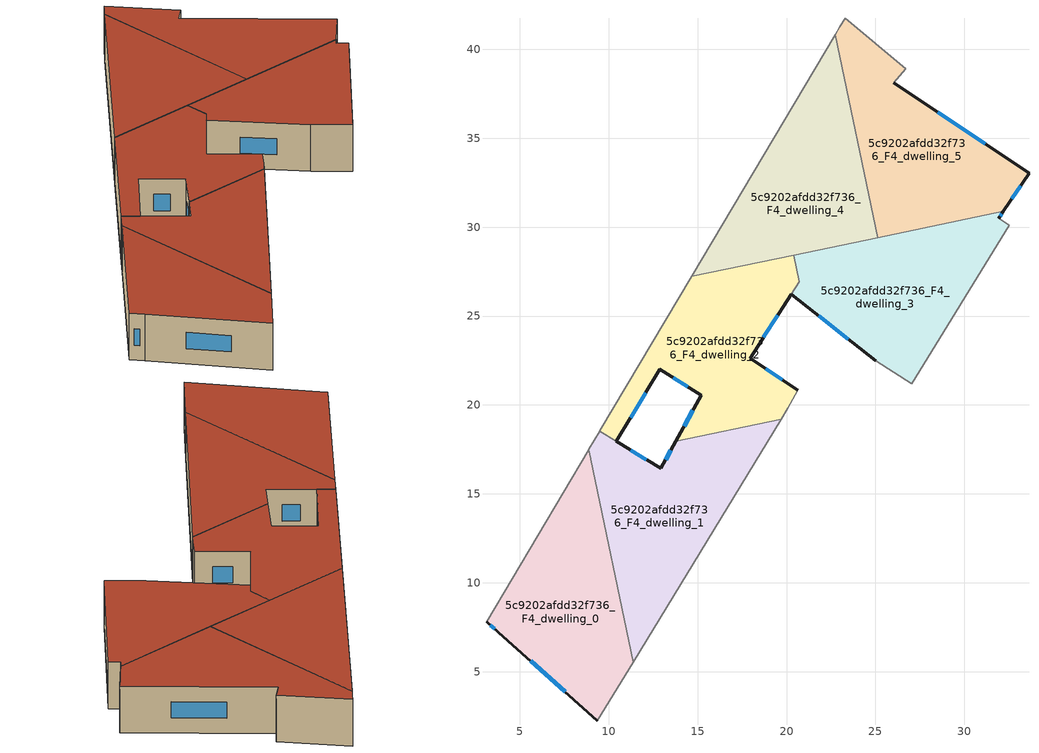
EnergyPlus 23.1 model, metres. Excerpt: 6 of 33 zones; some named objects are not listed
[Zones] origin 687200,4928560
5c9202afdd32f736_F4_dwelling_0
 floor to 5c9202afdd32f736_F3_dwelling_0 (EU_floor_Construction): 8.99,16.97 11.38,5.54 9.37,2.26 3.8,7.23 3.13,7.82 8.88,17.5 z12
 wall outside (EU_wall_Construction): 3.13,7.82 3.8,7.23 9.37,2.26 z12:15
 wall adiabatic (EU_wall_Construction): 8.88,17.5 3.13,7.82 / 9.37,2.26 11.38,5.54 z12:15
 wall to 5c9202afdd32f736_F4_dwelling_1 (EU_wall_Construction): 8.99,16.97 8.88,17.5 / 11.38,5.54 8.99,16.96 z12:15
 window (EU_Window_Construction): 5.61,5.61 7.56,3.87 / 3.35,7.62 3.58,7.42 z12.98:14.02
 roof outside (EU_roof_Construction): 9.37,2.26 11.38,5.54 8.99,16.97 8.88,17.5 3.13,7.82 3.8,7.23 z15
5c9202afdd32f736_F4_dwelling_1
 floor to 5c9202afdd32f736_F3_dwelling_1 (EU_floor_Construction): 19.7,19.2 11.38,5.54 8.99,16.96 8.89,17.5 9.5,18.54 12.93,16.43 13.78,17.96 z12
 wall outside (EU_wall_Construction): 13.78,17.96 12.93,16.43 10.43,17.97 z12:15
 wall adiabatic (EU_wall_Construction): 9.5,18.54 8.89,17.5 / 11.38,5.54 19.7,19.2 z12:15
 wall to 5c9202afdd32f736_F4_dwelling_2 (EU_wall_Construction): 19.7,19.2 13.78,17.96 / 10.43,17.97 9.5,18.54 z12:15
 window (EU_Window_Construction): 13.5,17.47 13.21,16.93 / 12.12,16.93 11.24,17.47 z12.98:14.02
 roof outside (EU_roof_Construction): 11.38,5.54 19.7,19.2 13.78,17.96 12.93,16.43 9.5,18.54 8.89,17.5 8.99,16.96 z15
5c9202afdd32f736_F4_dwelling_2
 floor to 5c9202afdd32f736_F3_dwelling_2 (EU_floor_Construction): 20.39,28.43 20.71,26.92 17.95,22.62 20.63,20.83 20.07,19.82 19.7,19.2 13.78,17.96 15.2,20.54 12.88,22 10.43,17.96 9.5,18.54 14.67,27.24 z12
 wall outside (EU_wall_Construction): 20.63,20.83 17.95,22.62 20.26,26.22 / 10.43,17.96 12.88,22 15.2,20.54 13.78,17.96 z12:15
 wall adiabatic (EU_wall_Construction): 14.67,27.24 9.5,18.54 / 19.7,19.2 20.07,19.82 20.63,20.83 z12:15
 wall to 5c9202afdd32f736_F4_dwelling_4 (EU_wall_Construction): 20.39,28.43 14.67,27.24 z12:15
 wall to 5c9202afdd32f736_F4_dwelling_3 (EU_wall_Construction): 20.71,26.93 20.39,28.43 / 20.26,26.22 20.71,26.92 z12:15
 window (EU_Window_Construction): 19.76,21.42 18.82,22.04 / 14.74,19.71 14.24,18.8 / 13.64,21.52 14.45,21.02 / 11.23,19.28 12.08,20.68 / 18.7,23.8 19.51,25.05 z12.98:14.02
 roof outside (EU_roof_Construction): 19.7,19.2 20.07,19.82 20.63,20.83 17.95,22.62 20.71,26.92 20.39,28.43 14.67,27.24 9.5,18.54 10.43,17.96 12.88,22 15.2,20.54 13.78,17.96 z15
5c9202afdd32f736_F4_dwelling_3
 floor to 5c9202afdd32f736_F3_dwelling_3 (EU_floor_Construction): 32.2,30.89 31.93,30.49 32.52,30.11 27.05,21.2 25.01,22.47 20.26,26.22 20.71,26.92 20.39,28.43 z12
 wall outside (EU_wall_Construction): 20.26,26.22 25.01,22.47 / 31.93,30.49 32.2,30.89 z12:15
 wall adiabatic (EU_wall_Construction): 25.01,22.47 27.05,21.2 32.52,30.11 31.93,30.49 z12:15
 wall to 5c9202afdd32f736_F4_dwelling_5 (EU_wall_Construction): 32.2,30.89 25.11,29.41 z12:15
 wall to 5c9202afdd32f736_F4_dwelling_4 (EU_wall_Construction): 25.11,29.41 20.39,28.43 z12:15
 window (EU_Window_Construction): 21.81,25.01 23.47,23.69 / 32.02,30.62 32.11,30.76 z12.98:14.02
 roof outside (EU_roof_Construction): 27.05,21.2 32.52,30.11 31.93,30.49 32.2,30.89 20.39,28.43 20.71,26.92 20.26,26.22 25.01,22.47 z15
5c9202afdd32f736_F4_dwelling_4
 floor to 5c9202afdd32f736_F3_dwelling_4 (EU_floor_Construction): 22.74,40.81 25.11,29.41 14.67,27.24 z12
 wall to 5c9202afdd32f736_F4_dwelling_5 (EU_wall_Construction): 25.11,29.41 22.74,40.81 z12:15
 wall adiabatic (EU_wall_Construction): 22.74,40.81 14.67,27.24 z12:15
 roof outside (EU_roof_Construction): 25.11,29.41 22.74,40.81 14.67,27.24 z15
5c9202afdd32f736_F4_dwelling_5
 floor to 5c9202afdd32f736_F3_dwelling_5 (EU_floor_Construction): 26.71,38.91 26.04,38.11 33.63,33.03 32.2,30.89 25.11,29.41 22.74,40.81 23,41.25 23.3,41.73 z12
 wall outside (EU_wall_Construction): 32.2,30.89 33.63,33.03 26.04,38.11 z12:15
 wall adiabatic (EU_wall_Construction): 26.04,38.11 26.71,38.91 23.3,41.73 23,41.25 22.74,40.81 z12:15
 window (EU_Window_Construction): 31.16,34.69 28.51,36.46 / 32.66,31.59 33.16,32.34 z12.98:14.02
 roof outside (EU_roof_Construction): 32.2,30.89 33.63,33.03 26.04,38.11 26.71,38.91 23.3,41.73 23,41.25 22.74,40.81 25.11,29.41 z15
[Building]
EU S2 Campaign: North Axis=0; Terrain=City; Solar Distribution=FullExterior
[Site:Location]
Bologna: Latitude=44.5; Longitude=11.25; Time Zone=1; Elevation=37
[SizingPeriod:WeatherFileDays]
AnnualSizingPeriod: Begin Month=1; Begin Day of Month=1; End Month=12; End Day of Month=31; Day of Week for Start Day=Monday; Use Weather File Daylight Saving Period=No; Use Weather File Rain and Snow Indicators=No
[MATERIAL]
EU_InternalMass_Material: Roughness=MediumRough; Thickness=0.1; Conductivity=1; Density=1800; Specific Heat=900; Thermal Absorptance=0.9; Solar Absorptance=0.7; Visible Absorptance=0.7
[MATERIAL:NOMASS] Roughness=MediumRough; Thermal Absorptance=0.9; Solar Absorptance=0.7; Visible Absorptance=0.7
Name | Thermal Resistance
EU_wall_NoMass | 0.905828
EU_roof_NoMass | 0.37593
EU_floor_NoMass | 0.67114
[WINDOWMATERIAL:SIMPLEGLAZINGSYSTEM]
EU_Window_SimpleGlazing: UFactor=4.52486; Solar Heat Gain Coefficient=0.85; Visible Transmittance=0.85
[CONSTRUCTION]
EU_wall_Construction: EU_wall_NoMass
EU_roof_Construction: EU_roof_NoMass
EU_floor_Construction: EU_floor_NoMass
EU_Window_Construction: EU_Window_SimpleGlazing
EU_InternalMass_Construction: EU_InternalMass_Material
[ZONE] Type=1; Multiplier=1; Ceiling Height=autocalculate; Floor Area=autocalculate; Part of Total Floor Area=Yes
Name | Volume
5c9202afdd32f736_F4_dwelling_0 | 186.697
5c9202afdd32f736_F4_dwelling_1 | 192.007
5c9202afdd32f736_F4_dwelling_2 | 179.131
5c9202afdd32f736_F4_dwelling_3 | 187.416
5c9202afdd32f736_F4_dwelling_4 | 186.324
5c9202afdd32f736_F4_dwelling_5 | 186.327
[INTERNALMASS] Construction=EU_InternalMass_Construction
Name | Zone or ZoneList | Surface Area
5c9202afdd32f736_F4_dwelling_0_EU_InternalMass | 5c9202afdd32f736_F4_dwelling_0 | 62.2352
5c9202afdd32f736_F4_dwelling_1_EU_InternalMass | 5c9202afdd32f736_F4_dwelling_1 | 64.0026
5c9202afdd32f736_F4_dwelling_2_EU_InternalMass | 5c9202afdd32f736_F4_dwelling_2 | 59.7085
5c9202afdd32f736_F4_dwelling_3_EU_InternalMass | 5c9202afdd32f736_F4_dwelling_3 | 62.4717
5c9202afdd32f736_F4_dwelling_4_EU_InternalMass | 5c9202afdd32f736_F4_dwelling_4 | 62.105
5c9202afdd32f736_F4_dwelling_5_EU_InternalMass | 5c9202afdd32f736_F4_dwelling_5 | 62.1096
[OTHEREQUIPMENT] Fuel Type=Electricity; Design Level Calculation Method=Watts/Area; Power per Zone Floor Area=1; Fraction Latent=0; Fraction Radiant=0; Fraction Lost=0; Carbon Dioxide Generation Rate=0; EndUse Subcategory=EU_Step8_InternalGains
Name | Zone or ZoneList or Space or SpaceList | Schedule
EU_Step8_InternalGain_5c9202afdd32f736_F4_dwelling_0_f000 | 5c9202afdd32f736_F4_dwelling_0 | EU_Step8_GainSchedule_5c9202afdd32f736_F4_dwelling_0_f000
EU_Step8_InternalGain_5c9202afdd32f736_F4_dwelling_1_f000 | 5c9202afdd32f736_F4_dwelling_1 | EU_Step8_GainSchedule_5c9202afdd32f736_F4_dwelling_1_f000
EU_Step8_InternalGain_5c9202afdd32f736_F4_dwelling_2_f000 | 5c9202afdd32f736_F4_dwelling_2 | EU_Step8_GainSchedule_5c9202afdd32f736_F4_dwelling_2_f000
EU_Step8_InternalGain_5c9202afdd32f736_F4_dwelling_3_f000 | 5c9202afdd32f736_F4_dwelling_3 | EU_Step8_GainSchedule_5c9202afdd32f736_F4_dwelling_3_f000
EU_Step8_InternalGain_5c9202afdd32f736_F4_dwelling_4_f000 | 5c9202afdd32f736_F4_dwelling_4 | EU_Step8_GainSchedule_5c9202afdd32f736_F4_dwelling_4_f000
EU_Step8_InternalGain_5c9202afdd32f736_F4_dwelling_5_f000 | 5c9202afdd32f736_F4_dwelling_5 | EU_Step8_GainSchedule_5c9202afdd32f736_F4_dwelling_5_f000
[ZONEVENTILATION:DESIGNFLOWRATE] Schedule=EU_AlwaysOn; Design Flow Rate Calculation Method=AirChanges/Hour; Air Changes per Hour=0.73129; Ventilation Type=Natural; Fan Pressure Rise=0; Fan Total Efficiency=1; Constant Term Coefficient=1; Temperature Term Coefficient=0; Velocity Term Coefficient=0; Velocity Squared Term Coefficient=0; Minimum Indoor Temperature=-100; Maximum Indoor Temperature=100; Delta Temperature=-100; Minimum Outdoor Temperature=-100; Maximum Outdoor Temperature=100; Maximum Wind Speed=40
Name | Zone or ZoneList or Space or SpaceList
EU_ConstantAir_5c9202afdd32f736_F4_dwelling_0 | 5c9202afdd32f736_F4_dwelling_0
EU_ConstantAir_5c9202afdd32f736_F4_dwelling_1 | 5c9202afdd32f736_F4_dwelling_1
EU_ConstantAir_5c9202afdd32f736_F4_dwelling_2 | 5c9202afdd32f736_F4_dwelling_2
EU_ConstantAir_5c9202afdd32f736_F4_dwelling_3 | 5c9202afdd32f736_F4_dwelling_3
EU_ConstantAir_5c9202afdd32f736_F4_dwelling_4 | 5c9202afdd32f736_F4_dwelling_4
EU_ConstantAir_5c9202afdd32f736_F4_dwelling_5 | 5c9202afdd32f736_F4_dwelling_5
[HVACTEMPLATE:ZONE:IDEALLOADSAIRSYSTEM] System Availability Schedule=EU_AlwaysOn; Maximum Heating Supply Air Temperature=50; Minimum Cooling Supply Air Temperature=13; Maximum Heating Supply Air Humidity Ratio=0.0156; Minimum Cooling Supply Air Humidity Ratio=0.0077; Heating Limit=NoLimit; Cooling Limit=NoLimit; Heating Availability Schedule=EU_AlwaysOn; Cooling Availability Schedule=EU_CoolingOff; Dehumidification Control Type=ConstantSensibleHeatRatio; Cooling Sensible Heat Ratio=0.7; Dehumidification Setpoint=60; Humidification Control Type=None; Humidification Setpoint=30; Outdoor Air Method=None; Outdoor Air Flow Rate per Person=0.00944; Outdoor Air Flow Rate per Zone Floor Area=0; Outdoor Air Flow Rate per Zone=0; Demand Controlled Ventilation Type=None; Outdoor Air Economizer Type=NoEconomizer; Heat Recovery Type=None; Sensible Heat Recovery Effectiveness=0.7; Latent Heat Recovery Effectiveness=0.65
Name | Template Thermostat
5c9202afdd32f736_F4_dwelling_0 | EU_HeatOnly_5c9202afdd32f736_F4_dwelling_0
5c9202afdd32f736_F4_dwelling_1 | EU_HeatOnly_5c9202afdd32f736_F4_dwelling_1
5c9202afdd32f736_F4_dwelling_2 | EU_HeatOnly_5c9202afdd32f736_F4_dwelling_2
5c9202afdd32f736_F4_dwelling_3 | EU_HeatOnly_5c9202afdd32f736_F4_dwelling_3
5c9202afdd32f736_F4_dwelling_4 | EU_HeatOnly_5c9202afdd32f736_F4_dwelling_4
5c9202afdd32f736_F4_dwelling_5 | EU_HeatOnly_5c9202afdd32f736_F4_dwelling_5
[SIZING:ZONE] Zone Cooling Design Supply Air Temperature Input Method=SupplyAirTemperature; Zone Cooling Design Supply Air Temperature=13; Zone Heating Design Supply Air Temperature Input Method=SupplyAirTemperature; Zone Heating Design Supply Air Temperature=50; Zone Cooling Design Supply Air Humidity Ratio=0.008; Zone Heating Design Supply Air Humidity Ratio=0.008; Cooling Design Air Flow Method=DesignDay; Cooling Design Air Flow Rate=0; Cooling Minimum Air Flow per Zone Floor Area=0.000762; Cooling Minimum Air Flow=0; Cooling Minimum Air Flow Fraction=0.2; Heating Design Air Flow Method=DesignDay; Heating Design Air Flow Rate=0; Heating Maximum Air Flow per Zone Floor Area=0.002032; Heating Maximum Air Flow=0.141576; Heating Maximum Air Flow Fraction=0.3; Account for Dedicated Outdoor Air System=No; Dedicated Outdoor Air System Control Strategy=NeutralSupplyAir; Dedicated Outdoor Air Low Setpoint Temperature for Design=autosize; Dedicated Outdoor Air High Setpoint Temperature for Design=autosize; Zone Load Sizing Method=Sensible Load Only No Latent Load; Zone Latent Cooling Design Supply Air Humidity Ratio Input Method=HumidityRatioDifference; Zone Cooling Design Supply Air Humidity Ratio Difference=0.005; Zone Latent Heating Design Supply Air Humidity Ratio Input Method=HumidityRatioDifference; Zone Humidification Design Supply Air Humidity Ratio Difference=0.005
5c9202afdd32f736_F4_dwelling_0; 5c9202afdd32f736_F4_dwelling_1; 5c9202afdd32f736_F4_dwelling_2; 5c9202afdd32f736_F4_dwelling_3; 5c9202afdd32f736_F4_dwelling_4; 5c9202afdd32f736_F4_dwelling_5
[SCHEDULE:CONSTANT]
Name | Hourly Value
EU_AlwaysOn | 1
EU_CoolingOff | 0
[SCHEDULE:FILE] Column Number=1; Rows to Skip at Top=0; Number of Hours of Data=8760; Column Separator=Comma; Interpolate to Timestep=No; Minutes per Item=60; Adjust Schedule for Daylight Savings=Yes
Name | File
EU_Step8_GainSchedule_5c9202afdd32f736_F4_dwelling_0_f000 | ../../schedules/5c9202afdd32f736/5c9202afdd32f736_F4_dwelling_0_f000_gain.csv
EU_Step8_GainSchedule_5c9202afdd32f736_F4_dwelling_1_f000 | ../../schedules/5c9202afdd32f736/5c9202afdd32f736_F4_dwelling_1_f000_gain.csv
EU_Step8_GainSchedule_5c9202afdd32f736_F4_dwelling_2_f000 | ../../schedules/5c9202afdd32f736/5c9202afdd32f736_F4_dwelling_2_f000_gain.csv
EU_Step8_GainSchedule_5c9202afdd32f736_F4_dwelling_3_f000 | ../../schedules/5c9202afdd32f736/5c9202afdd32f736_F4_dwelling_3_f000_gain.csv
EU_Step8_GainSchedule_5c9202afdd32f736_F4_dwelling_4_f000 | ../../schedules/5c9202afdd32f736/5c9202afdd32f736_F4_dwelling_4_f000_gain.csv
EU_Step8_GainSchedule_5c9202afdd32f736_F4_dwelling_5_f000 | ../../schedules/5c9202afdd32f736/5c9202afdd32f736_F4_dwelling_5_f000_gain.csv
